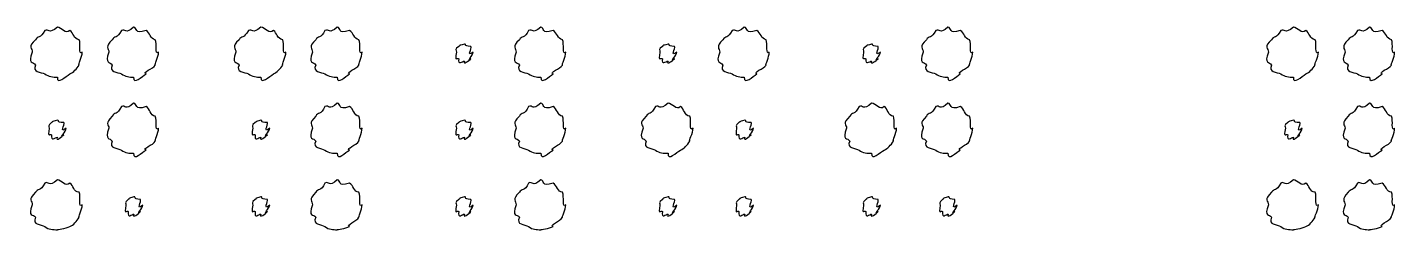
# Model space of a CAD drawing. Header units: millimetres. Extents: x -178 to -32, y 41 to 266.
# Drawn here: x -152.46 to -133.77, y 182.18 to 184.95 of the extents above; entities that cross this region are included whole.
import ezdxf

# ---------------------------------------------------------------- set-up
doc = ezdxf.new("R2010")
doc.units = ezdxf.units.MM
doc.layers.get('0').update_dxf_attribs({"linetype": 'CONTINUOUS'})

msp = doc.modelspace()

# ---------------------------------------------------------------- linework, layer by layer
at = {"color": 0}
for p, q in [((-152.045, 184.949), (-152.045, 184.949)), ((-151.004, 184.949), (-151.004, 184.949)), ((-149.263, 184.949), (-149.263, 184.949)), ((-148.221, 184.949), (-148.221, 184.949)), ((-145.439, 184.949), (-145.439, 184.949)), ((-142.657, 184.949), (-142.657, 184.949)), ((-139.875, 184.949), (-139.875, 184.949)), ((-135.152, 184.949), (-135.152, 184.949)), ((-134.11, 184.949), (-134.11, 184.949)), ((-146.481, 184.718), (-146.481, 184.718)), ((-143.699, 184.718), (-143.699, 184.718)), ((-140.916, 184.718), (-140.916, 184.718)), ((-151.004, 183.908), (-151.004, 183.908)), ((-148.221, 183.908), (-148.221, 183.908)), ((-145.439, 183.908), (-145.439, 183.908)), ((-143.699, 183.908), (-143.699, 183.908)), ((-140.916, 183.908), (-140.916, 183.908)), ((-139.875, 183.908), (-139.875, 183.908)), ((-134.11, 183.908), (-134.11, 183.908)), ((-152.045, 183.676), (-152.045, 183.676)), ((-149.263, 183.676), (-149.263, 183.676)), ((-146.481, 183.676), (-146.481, 183.676)), ((-142.651, 183.676), (-142.651, 183.676)), ((-135.152, 183.676), (-135.152, 183.676)), ((-152.045, 182.86), (-152.045, 182.86)), ((-148.221, 182.86), (-148.221, 182.86)), ((-145.439, 182.86), (-145.439, 182.86)), ((-135.152, 182.86), (-135.152, 182.86)), ((-134.11, 182.86), (-134.11, 182.86)), ((-150.998, 182.629), (-150.998, 182.629)), ((-149.263, 182.629), (-149.263, 182.629)), ((-146.481, 182.629), (-146.481, 182.629)), ((-143.699, 182.629), (-143.699, 182.629)), ((-142.651, 182.629), (-142.651, 182.629)), ((-140.916, 182.629), (-140.916, 182.629)), ((-139.869, 182.629), (-139.869, 182.629))]:
    msp.add_line(p, q, dxfattribs=at)
for points in [[(-152.216, 184.905), (-152.278, 184.79), (-152.313, 184.834), (-152.343, 184.778)], [(-152.045, 184.949), (-152.168, 184.847), (-152.161, 184.934), (-152.216, 184.905)], [(-151.874, 184.905), (-151.933, 184.847), (-151.986, 184.949), (-152.045, 184.949)], [(-151.748, 184.778), (-151.826, 184.79), (-151.822, 184.875), (-151.874, 184.905)], [(-151.169, 184.905), (-151.227, 184.79), (-151.265, 184.834), (-151.296, 184.778)], [(-151.004, 184.949), (-151.117, 184.847), (-151.114, 184.934), (-151.169, 184.905)], [(-150.833, 184.905), (-151.004, 184.847), (-150.944, 184.949), (-151.004, 184.949)], [(-150.706, 184.778), (-150.775, 184.79), (-150.778, 184.875), (-150.833, 184.905)], [(-149.434, 184.905), (-149.496, 184.79), (-149.531, 184.834), (-149.561, 184.778)], [(-149.263, 184.949), (-149.386, 184.847), (-149.379, 184.934), (-149.434, 184.905)], [(-149.092, 184.905), (-149.15, 184.847), (-149.204, 184.949), (-149.263, 184.949)], [(-148.965, 184.778), (-149.044, 184.79), (-149.04, 184.875), (-149.092, 184.905)], [(-148.387, 184.905), (-148.445, 184.79), (-148.483, 184.834), (-148.513, 184.778)], [(-148.221, 184.949), (-148.334, 184.847), (-148.332, 184.934), (-148.387, 184.905)], [(-148.051, 184.905), (-148.221, 184.847), (-148.162, 184.949), (-148.221, 184.949)], [(-147.924, 184.778), (-147.993, 184.79), (-147.995, 184.875), (-148.051, 184.905)], [(-145.604, 184.905), (-145.662, 184.79), (-145.701, 184.834), (-145.731, 184.778)], [(-145.439, 184.949), (-145.552, 184.847), (-145.549, 184.934), (-145.604, 184.905)], [(-145.268, 184.905), (-145.439, 184.847), (-145.38, 184.949), (-145.439, 184.949)], [(-145.142, 184.778), (-145.21, 184.79), (-145.213, 184.875), (-145.268, 184.905)], [(-142.822, 184.905), (-142.88, 184.79), (-142.919, 184.834), (-142.949, 184.778)], [(-142.657, 184.949), (-142.77, 184.847), (-142.767, 184.934), (-142.822, 184.905)], [(-142.486, 184.905), (-142.657, 184.847), (-142.598, 184.949), (-142.657, 184.949)], [(-142.359, 184.778), (-142.428, 184.79), (-142.431, 184.875), (-142.486, 184.905)], [(-140.04, 184.905), (-140.098, 184.79), (-140.136, 184.834), (-140.167, 184.778)], [(-139.875, 184.949), (-139.988, 184.847), (-139.985, 184.934), (-140.04, 184.905)], [(-139.704, 184.905), (-139.875, 184.847), (-139.815, 184.949), (-139.875, 184.949)], [(-139.577, 184.778), (-139.646, 184.79), (-139.648, 184.875), (-139.704, 184.905)], [(-135.323, 184.905), (-135.385, 184.79), (-135.419, 184.834), (-135.45, 184.778)], [(-135.152, 184.949), (-135.275, 184.847), (-135.268, 184.934), (-135.323, 184.905)], [(-134.981, 184.905), (-135.039, 184.847), (-135.093, 184.949), (-135.152, 184.949)], [(-134.854, 184.778), (-134.933, 184.79), (-134.929, 184.875), (-134.981, 184.905)], [(-134.276, 184.905), (-134.334, 184.79), (-134.372, 184.834), (-134.402, 184.778)], [(-134.11, 184.949), (-134.223, 184.847), (-134.221, 184.934), (-134.276, 184.905)], [(-133.939, 184.905), (-134.11, 184.847), (-134.051, 184.949), (-134.11, 184.949)], [(-133.812, 184.778), (-133.882, 184.79), (-133.884, 184.875), (-133.939, 184.905)], [(-152.343, 184.778), (-152.455, 184.679), (-152.387, 184.665), (-152.387, 184.608)], [(-151.704, 184.608), (-151.764, 184.561), (-151.717, 184.723), (-151.748, 184.778)], [(-151.296, 184.778), (-151.403, 184.679), (-151.34, 184.665), (-151.34, 184.608)], [(-150.662, 184.608), (-150.717, 184.561), (-150.676, 184.723), (-150.706, 184.778)], [(-149.561, 184.778), (-149.672, 184.679), (-149.605, 184.665), (-149.605, 184.608)], [(-148.921, 184.608), (-148.982, 184.561), (-148.935, 184.723), (-148.965, 184.778)], [(-148.513, 184.778), (-148.621, 184.679), (-148.558, 184.665), (-148.558, 184.608)], [(-147.88, 184.608), (-147.935, 184.561), (-147.893, 184.723), (-147.924, 184.778)], [(-146.558, 184.685), (-146.619, 184.649), (-146.591, 184.636), (-146.591, 184.608)], [(-146.481, 184.718), (-146.575, 184.693), (-146.536, 184.707), (-146.558, 184.685)], [(-146.393, 184.685), (-146.509, 184.693), (-146.444, 184.718), (-146.481, 184.718)], [(-146.36, 184.608), (-146.465, 184.532), (-146.371, 184.663), (-146.393, 184.685)], [(-145.731, 184.778), (-145.839, 184.679), (-145.775, 184.665), (-145.775, 184.608)], [(-145.097, 184.608), (-145.153, 184.561), (-145.111, 184.723), (-145.142, 184.778)], [(-143.776, 184.685), (-143.836, 184.649), (-143.809, 184.636), (-143.809, 184.608)], [(-143.699, 184.718), (-143.792, 184.693), (-143.754, 184.707), (-143.776, 184.685)], [(-143.611, 184.685), (-143.726, 184.693), (-143.661, 184.718), (-143.699, 184.718)], [(-143.577, 184.608), (-143.682, 184.532), (-143.588, 184.663), (-143.611, 184.685)], [(-142.949, 184.778), (-143.056, 184.679), (-142.993, 184.665), (-142.993, 184.608)], [(-142.315, 184.608), (-142.37, 184.561), (-142.329, 184.723), (-142.359, 184.778)], [(-140.994, 184.685), (-141.054, 184.649), (-141.026, 184.636), (-141.026, 184.608)], [(-140.916, 184.718), (-141.01, 184.693), (-140.971, 184.707), (-140.994, 184.685)], [(-140.828, 184.685), (-140.944, 184.693), (-140.879, 184.718), (-140.916, 184.718)], [(-140.795, 184.608), (-140.9, 184.532), (-140.806, 184.663), (-140.828, 184.685)], [(-140.167, 184.778), (-140.274, 184.679), (-140.211, 184.665), (-140.211, 184.608)], [(-139.533, 184.608), (-139.588, 184.561), (-139.547, 184.723), (-139.577, 184.778)], [(-135.45, 184.778), (-135.561, 184.679), (-135.494, 184.665), (-135.494, 184.608)], [(-134.81, 184.608), (-134.871, 184.561), (-134.824, 184.723), (-134.854, 184.778)], [(-134.402, 184.778), (-134.51, 184.679), (-134.446, 184.665), (-134.446, 184.608)], [(-133.768, 184.608), (-133.824, 184.561), (-133.782, 184.723), (-133.812, 184.778)], [(-152.387, 184.608), (-152.455, 184.439), (-152.372, 184.486), (-152.343, 184.431)], [(-151.748, 184.431), (-151.764, 184.439), (-151.704, 184.544), (-151.704, 184.608)], [(-151.34, 184.608), (-151.403, 184.439), (-151.325, 184.486), (-151.296, 184.431)], [(-150.706, 184.431), (-150.717, 184.439), (-150.662, 184.544), (-150.662, 184.608)], [(-149.605, 184.608), (-149.672, 184.439), (-149.59, 184.486), (-149.561, 184.431)], [(-148.965, 184.431), (-148.982, 184.439), (-148.921, 184.544), (-148.921, 184.608)], [(-148.558, 184.608), (-148.621, 184.439), (-148.542, 184.486), (-148.513, 184.431)], [(-147.924, 184.431), (-147.935, 184.439), (-147.88, 184.544), (-147.88, 184.608)], [(-146.591, 184.608), (-146.619, 184.466), (-146.58, 184.541), (-146.558, 184.519)], [(-146.558, 184.519), (-146.575, 184.422), (-146.51, 184.486), (-146.481, 184.486)], [(-146.481, 184.486), (-146.509, 184.422), (-146.415, 184.497), (-146.393, 184.519)], [(-146.393, 184.519), (-146.465, 184.466), (-146.36, 184.57), (-146.36, 184.608)], [(-145.775, 184.608), (-145.839, 184.439), (-145.76, 184.486), (-145.731, 184.431)], [(-145.142, 184.431), (-145.153, 184.439), (-145.097, 184.544), (-145.097, 184.608)], [(-143.809, 184.608), (-143.836, 184.466), (-143.798, 184.541), (-143.776, 184.519)], [(-143.776, 184.519), (-143.792, 184.422), (-143.728, 184.486), (-143.699, 184.486)], [(-143.699, 184.486), (-143.726, 184.422), (-143.632, 184.497), (-143.611, 184.519)], [(-143.611, 184.519), (-143.682, 184.466), (-143.577, 184.57), (-143.577, 184.608)], [(-142.993, 184.608), (-143.056, 184.439), (-142.978, 184.486), (-142.949, 184.431)], [(-142.359, 184.431), (-142.37, 184.439), (-142.315, 184.544), (-142.315, 184.608)], [(-141.026, 184.608), (-141.054, 184.466), (-141.016, 184.541), (-140.994, 184.519)], [(-140.994, 184.519), (-141.01, 184.422), (-140.945, 184.486), (-140.916, 184.486)], [(-140.916, 184.486), (-140.944, 184.422), (-140.85, 184.497), (-140.828, 184.519)], [(-140.828, 184.519), (-140.9, 184.466), (-140.795, 184.57), (-140.795, 184.608)], [(-140.211, 184.608), (-140.274, 184.439), (-140.196, 184.486), (-140.167, 184.431)], [(-139.577, 184.431), (-139.588, 184.439), (-139.533, 184.544), (-139.533, 184.608)], [(-135.494, 184.608), (-135.561, 184.439), (-135.479, 184.486), (-135.45, 184.431)], [(-134.854, 184.431), (-134.871, 184.439), (-134.81, 184.544), (-134.81, 184.608)], [(-134.446, 184.608), (-134.51, 184.439), (-134.431, 184.486), (-134.402, 184.431)], [(-133.812, 184.431), (-133.824, 184.439), (-133.768, 184.544), (-133.768, 184.608)], [(-152.343, 184.431), (-152.395, 184.333), (-152.271, 184.339), (-152.216, 184.31)], [(-152.216, 184.31), (-152.168, 184.274), (-152.103, 184.266), (-152.045, 184.266)], [(-152.045, 184.266), (-152.051, 184.157), (-151.93, 184.279), (-151.874, 184.31)], [(-151.874, 184.31), (-151.826, 184.333), (-151.781, 184.379), (-151.748, 184.431)], [(-151.296, 184.431), (-151.345, 184.333), (-151.224, 184.339), (-151.169, 184.31)], [(-151.169, 184.31), (-151.117, 184.274), (-151.059, 184.266), (-151.004, 184.266)], [(-151.004, 184.266), (-151.004, 184.157), (-150.888, 184.279), (-150.833, 184.31)], [(-150.833, 184.31), (-150.893, 184.333), (-150.735, 184.379), (-150.706, 184.431)], [(-149.561, 184.431), (-149.613, 184.333), (-149.489, 184.339), (-149.434, 184.31)], [(-149.434, 184.31), (-149.386, 184.274), (-149.321, 184.266), (-149.263, 184.266)], [(-149.263, 184.266), (-149.269, 184.157), (-149.147, 184.279), (-149.092, 184.31)], [(-149.092, 184.31), (-149.044, 184.333), (-148.999, 184.379), (-148.965, 184.431)], [(-148.513, 184.431), (-148.563, 184.333), (-148.442, 184.339), (-148.387, 184.31)], [(-148.387, 184.31), (-148.334, 184.274), (-148.276, 184.266), (-148.221, 184.266)], [(-148.221, 184.266), (-148.221, 184.157), (-148.106, 184.279), (-148.051, 184.31)], [(-148.051, 184.31), (-148.111, 184.333), (-147.953, 184.379), (-147.924, 184.431)], [(-145.731, 184.431), (-145.781, 184.333), (-145.659, 184.339), (-145.604, 184.31)], [(-145.604, 184.31), (-145.552, 184.274), (-145.494, 184.266), (-145.439, 184.266)], [(-145.439, 184.266), (-145.439, 184.157), (-145.323, 184.279), (-145.268, 184.31)], [(-145.268, 184.31), (-145.329, 184.333), (-145.171, 184.379), (-145.142, 184.431)], [(-142.949, 184.431), (-142.998, 184.333), (-142.877, 184.339), (-142.822, 184.31)], [(-142.822, 184.31), (-142.77, 184.274), (-142.712, 184.266), (-142.657, 184.266)], [(-142.657, 184.266), (-142.657, 184.157), (-142.541, 184.279), (-142.486, 184.31)], [(-142.486, 184.31), (-142.547, 184.333), (-142.388, 184.379), (-142.359, 184.431)], [(-140.167, 184.431), (-140.216, 184.333), (-140.095, 184.339), (-140.04, 184.31)], [(-140.04, 184.31), (-139.988, 184.274), (-139.93, 184.266), (-139.875, 184.266)], [(-139.875, 184.266), (-139.875, 184.157), (-139.759, 184.279), (-139.704, 184.31)], [(-139.704, 184.31), (-139.764, 184.333), (-139.606, 184.379), (-139.577, 184.431)], [(-135.45, 184.431), (-135.502, 184.333), (-135.378, 184.339), (-135.323, 184.31)], [(-135.323, 184.31), (-135.275, 184.274), (-135.21, 184.266), (-135.152, 184.266)], [(-135.152, 184.266), (-135.158, 184.157), (-135.036, 184.279), (-134.981, 184.31)], [(-134.981, 184.31), (-134.933, 184.333), (-134.887, 184.379), (-134.854, 184.431)], [(-134.402, 184.431), (-134.452, 184.333), (-134.331, 184.339), (-134.276, 184.31)], [(-134.276, 184.31), (-134.223, 184.274), (-134.165, 184.266), (-134.11, 184.266)], [(-134.11, 184.266), (-134.11, 184.157), (-133.995, 184.279), (-133.939, 184.31)], [(-133.939, 184.31), (-134, 184.333), (-133.841, 184.379), (-133.812, 184.431)], [(-151.004, 183.908), (-151.117, 183.8), (-151.114, 183.892), (-151.169, 183.864)], [(-150.833, 183.864), (-151.004, 183.8), (-150.944, 183.908), (-151.004, 183.908)], [(-148.221, 183.908), (-148.334, 183.8), (-148.332, 183.892), (-148.387, 183.864)], [(-148.051, 183.864), (-148.221, 183.8), (-148.162, 183.908), (-148.221, 183.908)], [(-145.439, 183.908), (-145.552, 183.8), (-145.549, 183.892), (-145.604, 183.864)], [(-145.268, 183.864), (-145.439, 183.8), (-145.38, 183.908), (-145.439, 183.908)], [(-143.699, 183.908), (-143.821, 183.8), (-143.814, 183.892), (-143.869, 183.864)], [(-143.528, 183.864), (-143.585, 183.8), (-143.639, 183.908), (-143.699, 183.908)], [(-140.916, 183.908), (-141.039, 183.8), (-141.032, 183.892), (-141.087, 183.864)], [(-140.746, 183.864), (-140.803, 183.8), (-140.857, 183.908), (-140.916, 183.908)], [(-139.875, 183.908), (-139.988, 183.8), (-139.985, 183.892), (-140.04, 183.864)], [(-139.704, 183.864), (-139.875, 183.8), (-139.815, 183.908), (-139.875, 183.908)], [(-134.11, 183.908), (-134.223, 183.8), (-134.221, 183.892), (-134.276, 183.864)], [(-133.939, 183.864), (-134.11, 183.8), (-134.051, 183.908), (-134.11, 183.908)], [(-151.296, 183.731), (-151.403, 183.628), (-151.34, 183.621), (-151.34, 183.566)], [(-151.169, 183.864), (-151.227, 183.742), (-151.265, 183.789), (-151.296, 183.731)], [(-150.706, 183.731), (-150.775, 183.742), (-150.778, 183.833), (-150.833, 183.864)], [(-150.662, 183.566), (-150.717, 183.511), (-150.676, 183.676), (-150.706, 183.731)], [(-148.513, 183.731), (-148.621, 183.628), (-148.558, 183.621), (-148.558, 183.566)], [(-148.387, 183.864), (-148.445, 183.742), (-148.483, 183.789), (-148.513, 183.731)], [(-147.924, 183.731), (-147.993, 183.742), (-147.995, 183.833), (-148.051, 183.864)], [(-147.88, 183.566), (-147.935, 183.511), (-147.893, 183.676), (-147.924, 183.731)], [(-145.731, 183.731), (-145.839, 183.628), (-145.775, 183.621), (-145.775, 183.566)], [(-145.604, 183.864), (-145.662, 183.742), (-145.701, 183.789), (-145.731, 183.731)], [(-145.142, 183.731), (-145.21, 183.742), (-145.213, 183.833), (-145.268, 183.864)], [(-145.097, 183.566), (-145.153, 183.511), (-145.111, 183.676), (-145.142, 183.731)], [(-143.996, 183.731), (-144.108, 183.628), (-144.04, 183.621), (-144.04, 183.566)], [(-143.869, 183.864), (-143.932, 183.742), (-143.966, 183.789), (-143.996, 183.731)], [(-143.401, 183.731), (-143.48, 183.742), (-143.475, 183.833), (-143.528, 183.864)], [(-143.357, 183.566), (-143.418, 183.511), (-143.371, 183.676), (-143.401, 183.731)], [(-141.214, 183.731), (-141.326, 183.628), (-141.258, 183.621), (-141.258, 183.566)], [(-141.087, 183.864), (-141.149, 183.742), (-141.184, 183.789), (-141.214, 183.731)], [(-140.619, 183.731), (-140.697, 183.742), (-140.693, 183.833), (-140.746, 183.864)], [(-140.575, 183.566), (-140.635, 183.511), (-140.588, 183.676), (-140.619, 183.731)], [(-140.167, 183.731), (-140.274, 183.628), (-140.211, 183.621), (-140.211, 183.566)], [(-140.04, 183.864), (-140.098, 183.742), (-140.136, 183.789), (-140.167, 183.731)], [(-139.577, 183.731), (-139.646, 183.742), (-139.648, 183.833), (-139.704, 183.864)], [(-139.533, 183.566), (-139.588, 183.511), (-139.547, 183.676), (-139.577, 183.731)], [(-134.402, 183.731), (-134.51, 183.628), (-134.446, 183.621), (-134.446, 183.566)], [(-134.276, 183.864), (-134.334, 183.742), (-134.372, 183.789), (-134.402, 183.731)], [(-133.812, 183.731), (-133.882, 183.742), (-133.884, 183.833), (-133.939, 183.864)], [(-133.768, 183.566), (-133.824, 183.511), (-133.782, 183.676), (-133.812, 183.731)], [(-152.123, 183.643), (-152.183, 183.601), (-152.156, 183.595), (-152.156, 183.566)], [(-152.156, 183.566), (-152.183, 183.418), (-152.145, 183.499), (-152.123, 183.478)], [(-152.045, 183.676), (-152.139, 183.646), (-152.1, 183.665), (-152.123, 183.643)], [(-151.957, 183.643), (-152.073, 183.646), (-152.008, 183.676), (-152.045, 183.676)], [(-151.924, 183.566), (-152.029, 183.484), (-151.935, 183.621), (-151.957, 183.643)], [(-151.957, 183.478), (-152.029, 183.418), (-151.924, 183.528), (-151.924, 183.566)], [(-151.34, 183.566), (-151.403, 183.392), (-151.325, 183.444), (-151.296, 183.389)], [(-150.706, 183.389), (-150.717, 183.392), (-150.662, 183.502), (-150.662, 183.566)], [(-149.34, 183.643), (-149.401, 183.601), (-149.374, 183.595), (-149.374, 183.566)], [(-149.374, 183.566), (-149.401, 183.418), (-149.362, 183.499), (-149.34, 183.478)], [(-149.263, 183.676), (-149.357, 183.646), (-149.318, 183.665), (-149.34, 183.643)], [(-149.175, 183.643), (-149.291, 183.646), (-149.226, 183.676), (-149.263, 183.676)], [(-149.142, 183.566), (-149.247, 183.484), (-149.153, 183.621), (-149.175, 183.643)], [(-149.175, 183.478), (-149.247, 183.418), (-149.142, 183.528), (-149.142, 183.566)], [(-148.558, 183.566), (-148.621, 183.392), (-148.542, 183.444), (-148.513, 183.389)], [(-147.924, 183.389), (-147.935, 183.392), (-147.88, 183.502), (-147.88, 183.566)], [(-146.558, 183.643), (-146.619, 183.601), (-146.591, 183.595), (-146.591, 183.566)], [(-146.591, 183.566), (-146.619, 183.418), (-146.58, 183.499), (-146.558, 183.478)], [(-146.481, 183.676), (-146.575, 183.646), (-146.536, 183.665), (-146.558, 183.643)], [(-146.393, 183.643), (-146.509, 183.646), (-146.444, 183.676), (-146.481, 183.676)], [(-146.36, 183.566), (-146.465, 183.484), (-146.371, 183.621), (-146.393, 183.643)], [(-146.393, 183.478), (-146.465, 183.418), (-146.36, 183.528), (-146.36, 183.566)], [(-145.775, 183.566), (-145.839, 183.392), (-145.76, 183.444), (-145.731, 183.389)], [(-145.142, 183.389), (-145.153, 183.392), (-145.097, 183.502), (-145.097, 183.566)], [(-144.04, 183.566), (-144.108, 183.392), (-144.025, 183.444), (-143.996, 183.389)], [(-143.401, 183.389), (-143.418, 183.392), (-143.357, 183.502), (-143.357, 183.566)], [(-142.729, 183.643), (-142.785, 183.601), (-142.761, 183.595), (-142.761, 183.566)], [(-142.761, 183.566), (-142.785, 183.418), (-142.75, 183.499), (-142.729, 183.478)], [(-142.651, 183.676), (-142.741, 183.646), (-142.706, 183.665), (-142.729, 183.643)], [(-142.563, 183.643), (-142.675, 183.646), (-142.614, 183.676), (-142.651, 183.676)], [(-142.53, 183.566), (-142.631, 183.484), (-142.541, 183.621), (-142.563, 183.643)], [(-142.563, 183.478), (-142.631, 183.418), (-142.53, 183.528), (-142.53, 183.566)], [(-141.258, 183.566), (-141.326, 183.392), (-141.243, 183.444), (-141.214, 183.389)], [(-140.619, 183.389), (-140.635, 183.392), (-140.575, 183.502), (-140.575, 183.566)], [(-140.211, 183.566), (-140.274, 183.392), (-140.196, 183.444), (-140.167, 183.389)], [(-139.577, 183.389), (-139.588, 183.392), (-139.533, 183.502), (-139.533, 183.566)], [(-135.229, 183.643), (-135.29, 183.601), (-135.262, 183.595), (-135.262, 183.566)], [(-135.262, 183.566), (-135.29, 183.418), (-135.251, 183.499), (-135.229, 183.478)], [(-135.152, 183.676), (-135.246, 183.646), (-135.207, 183.665), (-135.229, 183.643)], [(-135.064, 183.643), (-135.18, 183.646), (-135.115, 183.676), (-135.152, 183.676)], [(-135.031, 183.566), (-135.135, 183.484), (-135.042, 183.621), (-135.064, 183.643)], [(-135.064, 183.478), (-135.135, 183.418), (-135.031, 183.528), (-135.031, 183.566)], [(-134.446, 183.566), (-134.51, 183.392), (-134.431, 183.444), (-134.402, 183.389)], [(-133.812, 183.389), (-133.824, 183.392), (-133.768, 183.502), (-133.768, 183.566)], [(-152.123, 183.478), (-152.139, 183.374), (-152.074, 183.444), (-152.045, 183.444)], [(-152.045, 183.444), (-152.073, 183.374), (-151.979, 183.455), (-151.957, 183.478)], [(-151.296, 183.389), (-151.345, 183.286), (-151.224, 183.297), (-151.169, 183.268)], [(-150.833, 183.268), (-150.893, 183.286), (-150.735, 183.337), (-150.706, 183.389)], [(-149.34, 183.478), (-149.357, 183.374), (-149.292, 183.444), (-149.263, 183.444)], [(-149.263, 183.444), (-149.291, 183.374), (-149.197, 183.455), (-149.175, 183.478)], [(-148.513, 183.389), (-148.563, 183.286), (-148.442, 183.297), (-148.387, 183.268)], [(-148.051, 183.268), (-148.111, 183.286), (-147.953, 183.337), (-147.924, 183.389)], [(-146.558, 183.478), (-146.575, 183.374), (-146.51, 183.444), (-146.481, 183.444)], [(-146.481, 183.444), (-146.509, 183.374), (-146.415, 183.455), (-146.393, 183.478)], [(-145.731, 183.389), (-145.781, 183.286), (-145.659, 183.297), (-145.604, 183.268)], [(-145.268, 183.268), (-145.329, 183.286), (-145.171, 183.337), (-145.142, 183.389)], [(-143.996, 183.389), (-144.049, 183.286), (-143.925, 183.297), (-143.869, 183.268)], [(-143.528, 183.268), (-143.48, 183.286), (-143.434, 183.337), (-143.401, 183.389)], [(-142.729, 183.478), (-142.741, 183.374), (-142.68, 183.444), (-142.651, 183.444)], [(-142.651, 183.444), (-142.675, 183.374), (-142.585, 183.455), (-142.563, 183.478)], [(-141.214, 183.389), (-141.266, 183.286), (-141.143, 183.297), (-141.087, 183.268)], [(-140.746, 183.268), (-140.697, 183.286), (-140.652, 183.337), (-140.619, 183.389)], [(-140.167, 183.389), (-140.216, 183.286), (-140.095, 183.297), (-140.04, 183.268)], [(-139.704, 183.268), (-139.764, 183.286), (-139.606, 183.337), (-139.577, 183.389)], [(-135.229, 183.478), (-135.246, 183.374), (-135.181, 183.444), (-135.152, 183.444)], [(-135.152, 183.444), (-135.18, 183.374), (-135.086, 183.455), (-135.064, 183.478)], [(-134.402, 183.389), (-134.452, 183.286), (-134.331, 183.297), (-134.276, 183.268)], [(-133.939, 183.268), (-134, 183.286), (-133.841, 183.337), (-133.812, 183.389)], [(-151.169, 183.268), (-151.117, 183.227), (-151.059, 183.224), (-151.004, 183.224)], [(-151.004, 183.224), (-151.004, 183.11), (-150.888, 183.238), (-150.833, 183.268)], [(-148.387, 183.268), (-148.334, 183.227), (-148.276, 183.224), (-148.221, 183.224)], [(-148.221, 183.224), (-148.221, 183.11), (-148.106, 183.238), (-148.051, 183.268)], [(-145.604, 183.268), (-145.552, 183.227), (-145.494, 183.224), (-145.439, 183.224)], [(-145.439, 183.224), (-145.439, 183.11), (-145.323, 183.238), (-145.268, 183.268)], [(-143.869, 183.268), (-143.821, 183.227), (-143.757, 183.224), (-143.699, 183.224)], [(-143.699, 183.224), (-143.704, 183.11), (-143.583, 183.238), (-143.528, 183.268)], [(-141.087, 183.268), (-141.039, 183.227), (-140.974, 183.224), (-140.916, 183.224)], [(-140.916, 183.224), (-140.922, 183.11), (-140.801, 183.238), (-140.746, 183.268)], [(-140.04, 183.268), (-139.988, 183.227), (-139.93, 183.224), (-139.875, 183.224)], [(-139.875, 183.224), (-139.875, 183.11), (-139.759, 183.238), (-139.704, 183.268)], [(-134.276, 183.268), (-134.223, 183.227), (-134.165, 183.224), (-134.11, 183.224)], [(-134.11, 183.224), (-134.11, 183.11), (-133.995, 183.238), (-133.939, 183.268)], [(-152.216, 182.816), (-152.278, 182.691), (-152.313, 182.745), (-152.343, 182.689)], [(-152.045, 182.86), (-152.168, 182.75), (-152.161, 182.845), (-152.216, 182.816)], [(-151.874, 182.816), (-151.933, 182.75), (-151.986, 182.86), (-152.045, 182.86)], [(-151.748, 182.689), (-151.826, 182.691), (-151.822, 182.786), (-151.874, 182.816)], [(-148.387, 182.816), (-148.445, 182.691), (-148.483, 182.745), (-148.513, 182.689)], [(-148.221, 182.86), (-148.334, 182.75), (-148.332, 182.845), (-148.387, 182.816)], [(-148.051, 182.816), (-148.221, 182.75), (-148.162, 182.86), (-148.221, 182.86)], [(-147.924, 182.689), (-147.993, 182.691), (-147.995, 182.786), (-148.051, 182.816)], [(-145.604, 182.816), (-145.662, 182.691), (-145.701, 182.745), (-145.731, 182.689)], [(-145.439, 182.86), (-145.552, 182.75), (-145.549, 182.845), (-145.604, 182.816)], [(-145.268, 182.816), (-145.439, 182.75), (-145.38, 182.86), (-145.439, 182.86)], [(-145.142, 182.689), (-145.21, 182.691), (-145.213, 182.786), (-145.268, 182.816)], [(-135.323, 182.816), (-135.385, 182.691), (-135.419, 182.745), (-135.45, 182.689)], [(-135.152, 182.86), (-135.275, 182.75), (-135.268, 182.845), (-135.323, 182.816)], [(-134.981, 182.816), (-135.039, 182.75), (-135.093, 182.86), (-135.152, 182.86)], [(-134.854, 182.689), (-134.933, 182.691), (-134.929, 182.786), (-134.981, 182.816)], [(-134.276, 182.816), (-134.334, 182.691), (-134.372, 182.745), (-134.402, 182.689)], [(-134.11, 182.86), (-134.223, 182.75), (-134.221, 182.845), (-134.276, 182.816)], [(-133.939, 182.816), (-134.11, 182.75), (-134.051, 182.86), (-134.11, 182.86)], [(-133.812, 182.689), (-133.882, 182.691), (-133.884, 182.786), (-133.939, 182.816)], [(-152.343, 182.689), (-152.455, 182.581), (-152.387, 182.576), (-152.387, 182.518)], [(-151.704, 182.518), (-151.764, 182.463), (-151.717, 182.634), (-151.748, 182.689)], [(-151.075, 182.59), (-151.132, 182.547), (-151.108, 182.542), (-151.108, 182.513)], [(-150.998, 182.629), (-151.088, 182.596), (-151.053, 182.615), (-151.075, 182.59)], [(-150.91, 182.59), (-151.022, 182.596), (-150.961, 182.629), (-150.998, 182.629)], [(-150.877, 182.513), (-150.978, 182.43), (-150.888, 182.568), (-150.91, 182.59)], [(-149.34, 182.59), (-149.401, 182.547), (-149.374, 182.542), (-149.374, 182.513)], [(-149.263, 182.629), (-149.357, 182.596), (-149.318, 182.615), (-149.34, 182.59)], [(-149.175, 182.59), (-149.291, 182.596), (-149.226, 182.629), (-149.263, 182.629)], [(-149.142, 182.513), (-149.247, 182.43), (-149.153, 182.568), (-149.175, 182.59)], [(-148.513, 182.689), (-148.621, 182.581), (-148.558, 182.576), (-148.558, 182.518)], [(-147.88, 182.518), (-147.935, 182.463), (-147.893, 182.634), (-147.924, 182.689)], [(-146.558, 182.59), (-146.619, 182.547), (-146.591, 182.542), (-146.591, 182.513)], [(-146.481, 182.629), (-146.575, 182.596), (-146.536, 182.615), (-146.558, 182.59)], [(-146.393, 182.59), (-146.509, 182.596), (-146.444, 182.629), (-146.481, 182.629)], [(-146.36, 182.513), (-146.465, 182.43), (-146.371, 182.568), (-146.393, 182.59)], [(-145.731, 182.689), (-145.839, 182.581), (-145.775, 182.576), (-145.775, 182.518)], [(-145.097, 182.518), (-145.153, 182.463), (-145.111, 182.634), (-145.142, 182.689)], [(-143.776, 182.59), (-143.836, 182.547), (-143.809, 182.542), (-143.809, 182.513)], [(-143.699, 182.629), (-143.792, 182.596), (-143.754, 182.615), (-143.776, 182.59)], [(-143.611, 182.59), (-143.726, 182.596), (-143.661, 182.629), (-143.699, 182.629)], [(-143.577, 182.513), (-143.682, 182.43), (-143.588, 182.568), (-143.611, 182.59)], [(-142.729, 182.59), (-142.785, 182.547), (-142.761, 182.542), (-142.761, 182.513)], [(-142.651, 182.629), (-142.741, 182.596), (-142.706, 182.615), (-142.729, 182.59)], [(-142.563, 182.59), (-142.675, 182.596), (-142.614, 182.629), (-142.651, 182.629)], [(-142.53, 182.513), (-142.631, 182.43), (-142.541, 182.568), (-142.563, 182.59)], [(-140.994, 182.59), (-141.054, 182.547), (-141.026, 182.542), (-141.026, 182.513)], [(-140.916, 182.629), (-141.01, 182.596), (-140.971, 182.615), (-140.994, 182.59)], [(-140.828, 182.59), (-140.944, 182.596), (-140.879, 182.629), (-140.916, 182.629)], [(-140.795, 182.513), (-140.9, 182.43), (-140.806, 182.568), (-140.828, 182.59)], [(-139.946, 182.59), (-140.003, 182.547), (-139.979, 182.542), (-139.979, 182.513)], [(-139.869, 182.629), (-139.959, 182.596), (-139.924, 182.615), (-139.946, 182.59)], [(-139.781, 182.59), (-139.893, 182.596), (-139.832, 182.629), (-139.869, 182.629)], [(-139.748, 182.513), (-139.849, 182.43), (-139.759, 182.568), (-139.781, 182.59)], [(-135.45, 182.689), (-135.561, 182.581), (-135.494, 182.576), (-135.494, 182.518)], [(-134.81, 182.518), (-134.871, 182.463), (-134.824, 182.634), (-134.854, 182.689)], [(-134.402, 182.689), (-134.51, 182.581), (-134.446, 182.576), (-134.446, 182.518)], [(-133.768, 182.518), (-133.824, 182.463), (-133.782, 182.634), (-133.812, 182.689)], [(-152.387, 182.518), (-152.455, 182.342), (-152.372, 182.398), (-152.343, 182.348)], [(-151.748, 182.348), (-151.764, 182.342), (-151.704, 182.455), (-151.704, 182.518)], [(-151.108, 182.513), (-151.132, 182.367), (-151.097, 182.45), (-151.075, 182.425)], [(-151.075, 182.425), (-151.088, 182.32), (-151.027, 182.392), (-150.998, 182.392)], [(-150.998, 182.392), (-151.022, 182.32), (-150.932, 182.403), (-150.91, 182.425)], [(-150.91, 182.425), (-150.978, 182.367), (-150.877, 182.48), (-150.877, 182.513)], [(-149.374, 182.513), (-149.401, 182.367), (-149.362, 182.45), (-149.34, 182.425)], [(-149.34, 182.425), (-149.357, 182.32), (-149.292, 182.392), (-149.263, 182.392)], [(-149.263, 182.392), (-149.291, 182.32), (-149.197, 182.403), (-149.175, 182.425)], [(-149.175, 182.425), (-149.247, 182.367), (-149.142, 182.48), (-149.142, 182.513)], [(-148.558, 182.518), (-148.621, 182.342), (-148.542, 182.398), (-148.513, 182.348)], [(-147.924, 182.348), (-147.935, 182.342), (-147.88, 182.455), (-147.88, 182.518)], [(-146.591, 182.513), (-146.619, 182.367), (-146.58, 182.45), (-146.558, 182.425)], [(-146.558, 182.425), (-146.575, 182.32), (-146.51, 182.392), (-146.481, 182.392)], [(-146.481, 182.392), (-146.509, 182.32), (-146.415, 182.403), (-146.393, 182.425)], [(-146.393, 182.425), (-146.465, 182.367), (-146.36, 182.48), (-146.36, 182.513)], [(-145.775, 182.518), (-145.839, 182.342), (-145.76, 182.398), (-145.731, 182.348)], [(-145.142, 182.348), (-145.153, 182.342), (-145.097, 182.455), (-145.097, 182.518)], [(-143.809, 182.513), (-143.836, 182.367), (-143.798, 182.45), (-143.776, 182.425)], [(-143.776, 182.425), (-143.792, 182.32), (-143.728, 182.392), (-143.699, 182.392)], [(-143.699, 182.392), (-143.726, 182.32), (-143.632, 182.403), (-143.611, 182.425)], [(-143.611, 182.425), (-143.682, 182.367), (-143.577, 182.48), (-143.577, 182.513)], [(-142.761, 182.513), (-142.785, 182.367), (-142.75, 182.45), (-142.729, 182.425)], [(-142.729, 182.425), (-142.741, 182.32), (-142.68, 182.392), (-142.651, 182.392)], [(-142.651, 182.392), (-142.675, 182.32), (-142.585, 182.403), (-142.563, 182.425)], [(-142.563, 182.425), (-142.631, 182.367), (-142.53, 182.48), (-142.53, 182.513)], [(-141.026, 182.513), (-141.054, 182.367), (-141.016, 182.45), (-140.994, 182.425)], [(-140.994, 182.425), (-141.01, 182.32), (-140.945, 182.392), (-140.916, 182.392)], [(-140.916, 182.392), (-140.944, 182.32), (-140.85, 182.403), (-140.828, 182.425)], [(-140.828, 182.425), (-140.9, 182.367), (-140.795, 182.48), (-140.795, 182.513)], [(-139.979, 182.513), (-140.003, 182.367), (-139.968, 182.45), (-139.946, 182.425)], [(-139.946, 182.425), (-139.959, 182.32), (-139.898, 182.392), (-139.869, 182.392)], [(-139.869, 182.392), (-139.893, 182.32), (-139.803, 182.403), (-139.781, 182.425)], [(-139.781, 182.425), (-139.849, 182.367), (-139.748, 182.48), (-139.748, 182.513)], [(-135.494, 182.518), (-135.561, 182.342), (-135.479, 182.398), (-135.45, 182.348)], [(-134.854, 182.348), (-134.871, 182.342), (-134.81, 182.455), (-134.81, 182.518)], [(-134.446, 182.518), (-134.51, 182.342), (-134.431, 182.398), (-134.402, 182.348)], [(-133.812, 182.348), (-133.824, 182.342), (-133.768, 182.455), (-133.768, 182.518)], [(-152.343, 182.348), (-152.395, 182.239), (-152.271, 182.254), (-152.216, 182.221)], [(-152.216, 182.221), (-152.168, 182.177), (-152.103, 182.177), (-152.045, 182.177)], [(-152.045, 182.177), (-152.051, 182.177), (-151.93, 182.19), (-151.874, 182.221)], [(-151.874, 182.221), (-151.826, 182.239), (-151.781, 182.295), (-151.748, 182.348)], [(-148.513, 182.348), (-148.563, 182.239), (-148.442, 182.254), (-148.387, 182.221)], [(-148.387, 182.221), (-148.334, 182.177), (-148.276, 182.177), (-148.221, 182.177)], [(-148.221, 182.177), (-148.221, 182.177), (-148.106, 182.19), (-148.051, 182.221)], [(-148.051, 182.221), (-148.111, 182.239), (-147.953, 182.295), (-147.924, 182.348)], [(-145.731, 182.348), (-145.781, 182.239), (-145.659, 182.254), (-145.604, 182.221)], [(-145.604, 182.221), (-145.552, 182.177), (-145.494, 182.177), (-145.439, 182.177)], [(-145.439, 182.177), (-145.439, 182.177), (-145.323, 182.19), (-145.268, 182.221)], [(-145.268, 182.221), (-145.329, 182.239), (-145.171, 182.295), (-145.142, 182.348)], [(-135.45, 182.348), (-135.502, 182.239), (-135.378, 182.254), (-135.323, 182.221)], [(-135.323, 182.221), (-135.275, 182.177), (-135.21, 182.177), (-135.152, 182.177)], [(-135.152, 182.177), (-135.158, 182.177), (-135.036, 182.19), (-134.981, 182.221)], [(-134.981, 182.221), (-134.933, 182.239), (-134.887, 182.295), (-134.854, 182.348)], [(-134.402, 182.348), (-134.452, 182.239), (-134.331, 182.254), (-134.276, 182.221)], [(-134.276, 182.221), (-134.223, 182.177), (-134.165, 182.177), (-134.11, 182.177)], [(-134.11, 182.177), (-134.11, 182.177), (-133.995, 182.19), (-133.939, 182.221)], [(-133.939, 182.221), (-134, 182.239), (-133.841, 182.295), (-133.812, 182.348)]]:
    msp.add_open_spline(points, degree=3, dxfattribs=at)

doc.saveas('drawing.dxf')
